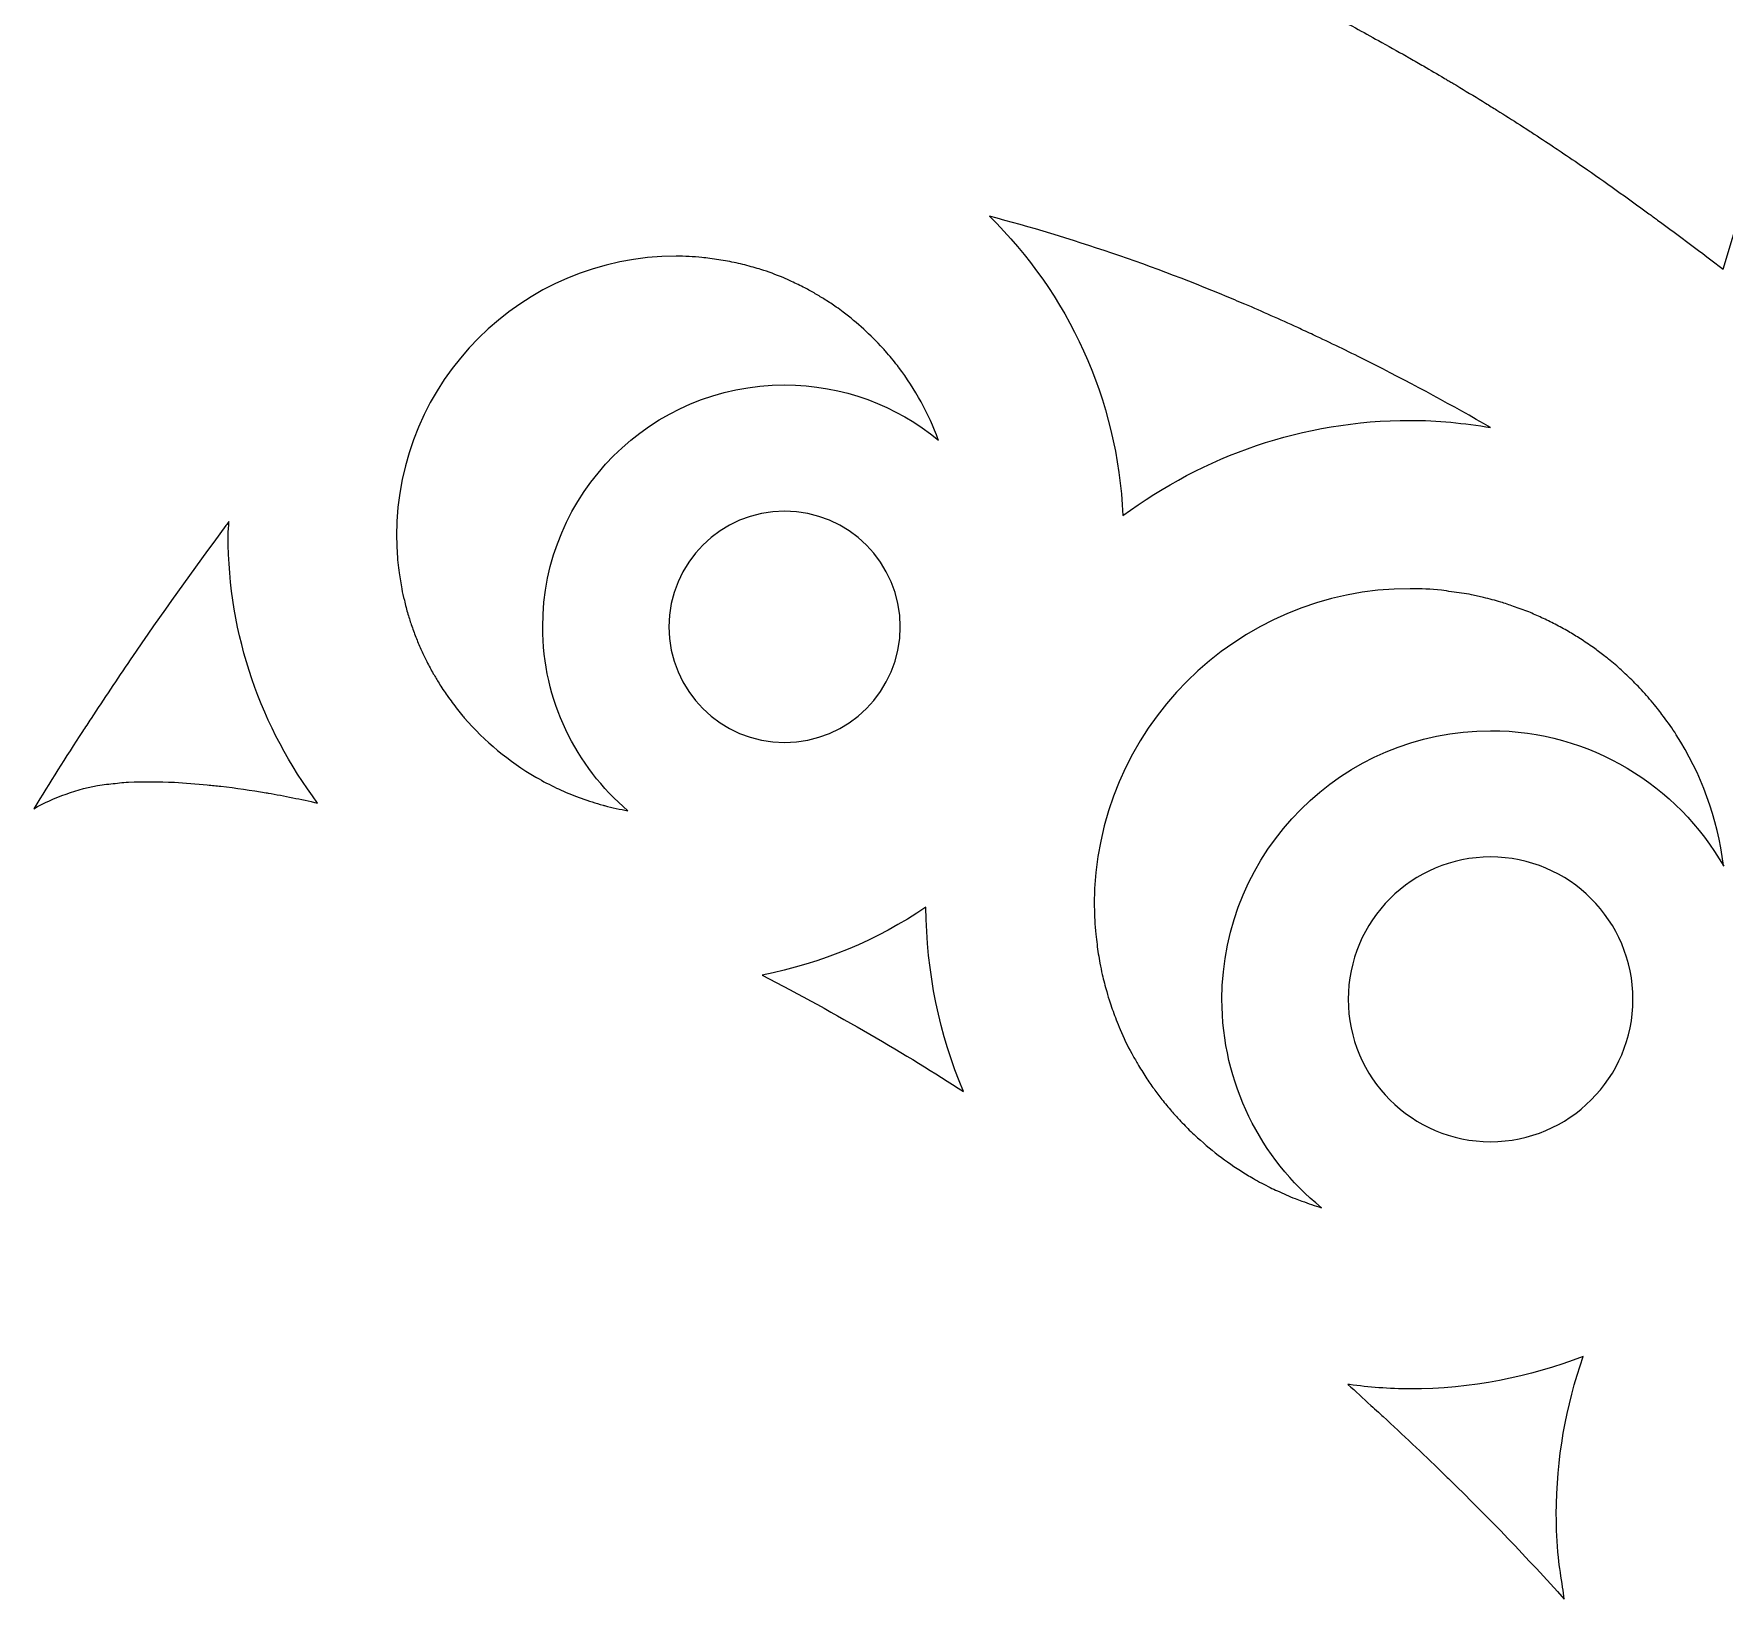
# Model space of a CAD drawing. Header units: millimetres. Extents: x -416 to 1516, y -417 to 43.
# Drawn here: x 500.98 to 521.05, y -234.23 to -215.64 of the extents above; entities that cross this region are included whole.
import ezdxf

# ---------------------------------------------------------------- set-up
doc = ezdxf.new("R2010")
doc.units = ezdxf.units.MM
doc.header["$MEASUREMENT"] = 0
doc.layers.add('Layer 3', color=7, linetype='Continuous')

msp = doc.modelspace()

# ---------------------------------------------------------------- linework, layer by layer
at = {"layer": 'Layer 3', "lineweight": 0}
for points, knots in [([(521.0416672145747, -218.4313324544863), (520.7838018175037, -218.2327657634552), (520.5242569363837, -218.0393451838052), (520.2639369087796, -217.8485299576159), (520.229485953927, -217.8232300376461), (520.1949488716874, -217.7980377769102), (520.1604117894477, -217.7728670480211), (519.9010822267956, -217.5839250925019), (519.6410636450463, -217.397437767516), (519.3800976620387, -217.2163979997661), (519.2956066952629, -217.1577667809765), (519.2051729387751, -217.0973699507508), (519.1162033478686, -217.0374252893074), (519.0860587623727, -217.0171207577912), (519.0574644698451, -216.9972468632107), (519.0268031200263, -216.9768131406138), (518.9422260258634, -216.9203566383493), (518.8542038362153, -216.8631249896005), (518.7660093917929, -216.8057641497711), (518.7210508957104, -216.7765239018401), (518.6767814187249, -216.74747744053), (518.6308755213839, -216.718043405978), (518.5402695101219, -216.6598212922772), (518.4475964415686, -216.6014053919555), (518.3536314622085, -216.5425803865448), (518.3097064947716, -216.5150842182032), (518.2656092725604, -216.4876526454019), (518.2209952860263, -216.4600488178263), (518.1197956061471, -216.3974342073819), (518.0175623976223, -216.3348841924778), (517.913003749645, -216.2719035406381), (517.8813949985679, -216.2528909199289), (517.8492694831679, -216.2338782992197), (517.8173162225422, -216.2148441466637), (517.8025453756492, -216.2060160894827), (517.78661180903, -216.197166500455), (517.7717548347498, -216.188338443274), (517.7572854337118, -216.1797687682545), (517.7431605422222, -216.1712206250817), (517.7286480774906, -216.1626294182153), (517.6470423781838, -216.1142042948008), (517.5659965068933, -216.0659729580073), (517.4825821324566, -216.017526302746), (517.4295707256773, -215.9867572936933), (517.3750520896233, -215.9561390075682), (517.3213516637469, -215.9254130622091), (517.3080449824351, -215.9177692566012), (517.2940062183328, -215.9102331102272), (517.2806134096338, -215.9026108364661), (517.1711024368965, -215.8401038852556), (517.059222961013, -215.7782644212954), (516.9472142940488, -215.7160804477866), (516.8562637732382, -215.6656097989277), (516.7656146982825, -215.6152252774559), (516.6731138845037, -215.5650991381455), (516.5605453895231, -215.5040563525163), (516.4469864295905, -215.4438748407583), (516.3323939410124, -215.3835426060729), (516.2827845660248, -215.3574244759253), (516.2347254840056, -215.3308111133018), (516.1847715994694, -215.3048437060817), (516.1560911795548, -215.2899651999548), (516.1276691418014, -215.2749359709004), (516.0989025944996, -215.260100528467), (516.0484750093343, -215.2340900575534), (515.9971861502976, -215.2087686057368), (515.9464571192773, -215.1830165169845), (515.885909566124, -215.1522259760851), (515.8256203951322, -215.1216292218068), (515.7646852687368, -215.0911401267623), (515.7415600652921, -215.0795990568867), (515.7189085624766, -215.0678211366965), (515.6957402953383, -215.0563015986677), (515.6697298244246, -215.0433609587512), (515.643719353511, -215.0304633825283), (515.6176227552102, -215.017608869999), (515.4740484008624, -214.9467906259303), (515.3299142184983, -214.877027442354), (515.1844881253272, -214.8082547237297), (515.1804832018256, -214.8063599212128), (515.176478278324, -214.8044866505427), (515.1724302911288, -214.8026133798726), (515.0966381904533, -214.7668274505196), (515.0198986885193, -214.7330009192238), (514.9436328872147, -214.6978609452742), (514.7983359851243, -214.6308538380861), (514.6529960193402, -214.5641697085998), (514.5065794612171, -214.4998540822595), (514.413992520051, -214.45915889184), (514.3211471967236, -214.4204876950181), (514.2282157460089, -214.3809552243248), (514.0990246653121, -214.3260274831819), (513.9699627756959, -214.2718318248295), (513.8404271854505, -214.2194233097602), (513.7403040979104, -214.1789003741149), (513.6405255199189, -214.1398200722041), (513.5403163049917, -214.1009335569144), (513.4162928675227, -214.052788347508), (513.2925278122151, -214.0063226221507), (513.1685905021333, -213.9608473617454), (513.0682951598188, -213.9240494355936), (512.968344327053, -213.8875744871435), (512.8682643032066, -213.8526713635085), (512.8314879089015, -213.839838382826), (512.7945392598223, -213.8254335773283), (512.7577628655172, -213.8128589788071), (512.7509157382402, -213.8105120075078), (512.7440255472698, -213.8081650362085), (512.7371784199928, -213.8058180649091), (512.5941208299678, -213.7570699637928), (512.4517522590398, -213.7111425346051), (512.3097281976604, -213.6667223346922), (512.2941822042833, -213.6618561373193), (512.2783778287446, -213.6559133476072), (512.262874899061, -213.6511117457746), (512.262874899061, -213.6511117457746), (524.226571863301, -207.8529945122524), (524.226571863301, -207.8529945122524), (524.226571863301, -207.8529945122524), (521.0416672145747, -218.4313324544863), (521.0416672145747, -218.4313324544863)], [0, 0, 0, 0, 1, 1, 1, 2, 2, 2, 3, 3, 3, 4, 4, 4, 5, 5, 5, 6, 6, 6, 7, 7, 7, 8, 8, 8, 9, 9, 9, 10, 10, 10, 11, 11, 11, 12, 12, 12, 13, 13, 13, 14, 14, 14, 15, 15, 15, 16, 16, 16, 17, 17, 17, 18, 18, 18, 19, 19, 19, 20, 20, 20, 21, 21, 21, 22, 22, 22, 23, 23, 23, 24, 24, 24, 25, 25, 25, 26, 26, 26, 27, 27, 27, 28, 28, 28, 29, 29, 29, 30, 30, 30, 31, 31, 31, 32, 32, 32, 33, 33, 33, 34, 34, 34, 35, 35, 35, 36, 36, 36, 37, 37, 37, 38, 38, 38, 39, 39, 39, 40, 40, 40, 40]), ([(512.3274704394095, -217.8035714615334), (513.2949824427483, -218.0541806262385), (514.2694277007513, -218.3895606717276), (515.2406431817367, -218.797180063173), (515.2802187161235, -218.8138457125829), (515.3198373142039, -218.82999459767), (515.3594128485908, -218.8468970973945), (515.5695636731909, -218.9364265163175), (515.779542243017, -219.0298101358145), (515.989219366988, -219.1261005546272), (516.0507143213997, -219.1543934012999), (516.1121662121178, -219.1833752670695), (516.1735750391424, -219.2122279417585), (516.3773524370949, -219.3077432140871), (516.5810437076603, -219.4049810341582), (516.7841320865158, -219.5066544146667), (516.8272819074685, -219.5282939206834), (516.8702164099535, -219.5512899330474), (516.9133231672126, -219.5731878212255), (517.3710902298152, -219.8054303206249), (517.827048617288, -220.0512809471911), (518.2795619092756, -220.3130651403765), (517.9684697869576, -220.2607642845411), (517.6510042379917, -220.2271530717131), (517.3252704598614, -220.2271530717131), (517.3252273961679, -220.2271530717131), (517.3251843324742, -220.2271530717131), (517.3251843324742, -220.2271530717131), (517.3251412687807, -220.2271530717131), (517.3250982050871, -220.2271530717131), (517.3250982050871, -220.2271530717131), (516.0468385889787, -220.2271530717131), (514.8686589967169, -220.6512443259473), (513.91264499956, -221.3591683844726), (513.850590217132, -219.9698259708117), (513.2584213669111, -218.7172107842217), (512.3274704394095, -217.8035714615334)], [0, 0, 0, 0, 1, 1, 1, 2, 2, 2, 3, 3, 3, 4, 4, 4, 5, 5, 5, 6, 6, 6, 7, 7, 7, 8, 8, 8, 9, 9, 9, 10, 10, 10, 11, 11, 11, 12, 12, 12, 12]), ([(508.0323837705614, -224.8651344005775), (507.938935555524, -224.8488132607161), (507.8469945697614, -224.8280780922643), (507.7563454948057, -224.804113146795), (507.7500581955451, -224.8024336627459), (507.7436847688974, -224.8009264334711), (507.7373544059433, -224.7992254175753), (507.6497628532308, -224.7754973224206), (507.5636785297932, -224.7480657496193), (507.4791014356302, -224.7174905271877), (507.4708332064657, -224.7144760686381), (507.462564977301, -224.7114616100885), (507.4542967481365, -224.7084040878454), (507.370667055232, -224.6774197603249), (507.2885876552959, -224.6433563787145), (507.2082308031025, -224.6059986245463), (507.2009099751963, -224.6025750609079), (507.1936752746773, -224.5989361788016), (507.1863544467711, -224.5954695514695), (507.1049640659321, -224.556862950188), (507.0250378506743, -224.5155433362117), (506.9474370748691, -224.4706924993631), (506.9448532532551, -224.4691852700884), (506.9422694316412, -224.4674842541925), (506.9396856100273, -224.4659554930709), (506.6181290101728, -224.2790375311493), (506.331195619945, -224.0394096083034), (506.0896513627354, -223.7595386638205), (506.0839238914912, -223.7529068550113), (506.0776796559242, -223.7468133423718), (506.0720383120671, -223.7401384698691), (506.0281564083237, -223.6884835694372), (505.9876334726785, -223.634072592617), (505.9469382822589, -223.5797692750307), (505.9264830278153, -223.5524022977698), (505.9051664995003, -223.5257458714527), (505.8855725189279, -223.4977329387882), (505.8515522010111, -223.449372410914), (505.8202018320953, -223.3991601442165), (505.788808399486, -223.3489694093658), (505.765898514509, -223.3122791424479), (505.7428594384514, -223.2757180666107), (505.7213706553622, -223.2381019302811), (505.694326655803, -223.1908610584396), (505.6691343950671, -223.1425005305654), (505.6443297075733, -223.0938385568363), (505.6223241601613, -223.0504734174157), (505.6010076318463, -223.006720704753), (505.5808538232576, -222.9622574411465), (505.5596234223297, -222.9154472062407), (505.5394265500474, -222.8680986751653), (505.5203062701043, -222.8201687842267), (505.5007984169191, -222.7711838327958), (505.4829269840894, -222.7214667985743), (505.4657015066631, -222.6713837229575), (505.4498110037374, -222.6250687205277), (505.4340066281988, -222.5787321862511), (505.4201401188707, -222.5315343781031), (505.4040342974772, -222.4767358280409), (505.3905122976975, -222.4209252811798), (505.3772056163858, -222.3649855432381), (505.3664827566879, -222.3200916426959), (505.3550278141994, -222.2755207198555), (505.3461566933249, -222.2299378002163), (505.3339266043523, -222.166720298062), (505.3253999930263, -222.1022539487942), (505.3167872543132, -222.0378306632201), (505.3114473563111, -221.9976737689701), (505.304212655792, -221.9580982345833), (505.3003369233711, -221.9175107033977), (505.2913796751095, -221.82399789282), (505.2869871783658, -221.729214703282), (505.2859536497202, -221.6336563672599), (505.2858244586395, -221.6215339375212), (505.2843172293647, -221.609756017331), (505.2843172293647, -221.5976120557455), (505.2843172293647, -219.7669313785773), (506.7738042624125, -218.2774443455295), (508.6044418758871, -218.2774012818359), (508.7084406958481, -218.2774012818359), (508.8109753502278, -218.2836239855562), (508.9125626033492, -218.2930334026003), (508.9443866728942, -218.2959832656095), (508.9756509144228, -218.3005049534339), (509.0072166018064, -218.304359154008), (509.077539613399, -218.3129288290276), (509.1472166695882, -218.3234148384108), (509.2161185792932, -218.3363124146337), (509.2510001710814, -218.3428580960557), (509.2857956354824, -218.3496190959455), (509.3202896540284, -218.3572413697066), (509.38854560833, -218.3723136624546), (509.4557249702924, -218.390120499744), (509.5223875679319, -218.4093269070742), (509.5522737712665, -218.4179827094809), (509.5826767389238, -218.4253681329274), (509.6122184327098, -218.4348421455119), (509.7017909153263, -218.4634579698862), (509.7898131049744, -218.4956696126733), (509.8758974284121, -218.5315201375667), (509.9103914469582, -218.5459034112176), (509.9435504910037, -218.562719783555), (509.9773985541463, -218.5782227132386), (510.0301515787642, -218.6022953179418), (510.0825600938335, -218.6269492825081), (510.1338058891766, -218.6536703043656), (510.1760944362581, -218.6758050428583), (510.2175647731618, -218.6992532240048), (510.2587767279041, -218.7231320420869), (510.2982230712102, -218.7459342678299), (510.3370234591128, -218.7697484903717), (510.3754793374669, -218.7941010090831), (510.420179451388, -218.8225230468364), (510.464793437922, -218.85100968013), (510.5079863225683, -218.8814772433277), (510.5353317679825, -218.900683650658), (510.5613853025897, -218.9214403509566), (510.588127856294, -218.9414434366178), (510.7582725095717, -219.0692780109674), (510.9163593286511, -219.2121848780649), (511.0590724091276, -219.369711869128), (511.0697522051319, -219.381511321165), (511.0806903832976, -219.3931385184277), (511.0911979245276, -219.4050886933921), (511.1404197262731, -219.4609853676403), (511.1879620439695, -219.5183677393165), (511.2333942406813, -219.5774941905821), (511.2384326928284, -219.5840614038509), (511.2432988902013, -219.5908224037407), (511.248294278655, -219.5974542125498), (511.445181485637, -219.8577527083072), (511.6051200435397, -220.1475283023103), (511.7194110862629, -220.4592879118786), (511.7198417231986, -220.4604936952984), (511.7203154238277, -220.4616779468715), (511.7207460607634, -220.4628837302913), (511.2239202280968, -220.0528527720062), (510.5873527098098, -219.8062700626495), (509.8942856255646, -219.8062700626495), (508.3095417023497, -219.8062700626495), (507.0203869717693, -221.09542479323), (507.0203869717693, -222.6801687164449), (507.0203869717693, -223.5545770142949), (507.4142475131204, -224.3376256862454), (508.0323837705614, -224.8651344005775)], [0, 0, 0, 0, 1, 1, 1, 2, 2, 2, 3, 3, 3, 4, 4, 4, 5, 5, 5, 6, 6, 6, 7, 7, 7, 8, 8, 8, 9, 9, 9, 10, 10, 10, 11, 11, 11, 12, 12, 12, 13, 13, 13, 14, 14, 14, 15, 15, 15, 16, 16, 16, 17, 17, 17, 18, 18, 18, 19, 19, 19, 20, 20, 20, 21, 21, 21, 22, 22, 22, 23, 23, 23, 24, 24, 24, 25, 25, 25, 26, 26, 26, 27, 27, 27, 28, 28, 28, 29, 29, 29, 30, 30, 30, 31, 31, 31, 32, 32, 32, 33, 33, 33, 34, 34, 34, 35, 35, 35, 36, 36, 36, 37, 37, 37, 38, 38, 38, 39, 39, 39, 40, 40, 40, 41, 41, 41, 42, 42, 42, 43, 43, 43, 44, 44, 44, 45, 45, 45, 46, 46, 46, 47, 47, 47, 48, 48, 48, 48]), ([(501.5527620545163, -223.9251616292738), (501.5863517354975, -223.873291410374), (501.6214055820599, -223.8224116564263), (501.6552536452025, -223.7706921604539), (501.808474266909, -223.5364041356102), (501.9630729268096, -223.3030850438716), (502.1206429815662, -223.0718114775775), (502.4885361156973, -222.5324817793616), (502.8685301477204, -222.0014849058507), (503.2581704471021, -221.4772490322296), (503.2696684532842, -221.4615738477717), (503.2810803320791, -221.4458555996202), (503.2927075293418, -221.4302450107027), (503.290898854212, -221.4863139397251), (503.2842670454029, -221.5411340216342), (503.2842670454029, -221.5976120557455), (503.2842670454029, -222.7887107560771), (503.6824339561107, -223.8858444770484), (504.3462177287312, -224.773473328823), (504.1481678020229, -224.7287732149019), (503.9525294421542, -224.6890684894344), (503.7596902223674, -224.6556079995339), (503.7520248849127, -224.6542514931866), (503.7446179296194, -224.6533471556217), (503.7370387195519, -224.6520121811212), (503.5549654231564, -224.6208340669797), (503.3749591840521, -224.5934670897187), (503.1986564225945, -224.5732917492832), (503.1437932769919, -224.5668537270952), (503.0911694434546, -224.5643345010216), (503.036909189562, -224.5590161348662), (502.9053926694125, -224.5465276637322), (502.7732732575532, -224.532962600259), (502.6457185972118, -224.5273643200955), (502.4599418231697, -224.5187300495356), (502.2783852910971, -224.5171582247204), (502.1025131665751, -224.5245651800138), (502.1022547844137, -224.5245867118605), (502.1019102748652, -224.524543648167), (502.1015657653166, -224.5245651800138), (502.1013073831552, -224.5245867118605), (502.1009628736067, -224.524543648167), (502.1006183640582, -224.5245651800138), (502.1005753003647, -224.5245651800138), (502.1005322366711, -224.5245651800138), (502.100446109284, -224.5245651800138), (502.0281852314808, -224.5276227022569), (501.9604029778085, -224.5373981606963), (501.8917594502649, -224.5457955809416), (501.857351559106, -224.5499942910643), (501.8207043558817, -224.5509416923227), (501.787157738594, -224.5564323132523), (501.4856688199411, -224.6056971786914), (501.2187600472214, -224.7056264796104), (500.9759238792048, -224.8404589041644), (501.1643275385544, -224.5327042180976), (501.3567361214056, -224.2277486721127), (501.5527620545163, -223.9251616292738)], [0, 0, 0, 0, 1, 1, 1, 2, 2, 2, 3, 3, 3, 4, 4, 4, 5, 5, 5, 6, 6, 6, 7, 7, 7, 8, 8, 8, 9, 9, 9, 10, 10, 10, 11, 11, 11, 12, 12, 12, 13, 13, 13, 14, 14, 14, 15, 15, 15, 16, 16, 16, 17, 17, 17, 18, 18, 18, 19, 19, 19, 19]), ([(509.8942856255646, -221.3062646369273), (510.6518621227711, -221.3062646369273), (511.2681897050823, -221.9225922192385), (511.2681897050823, -222.6801687164449), (511.2681897050823, -223.4375729588771), (510.6518621227711, -224.0539005411883), (509.8942856255646, -224.0539005411883), (509.1367091283582, -224.0539005411883), (508.520381546047, -223.4375729588771), (508.520381546047, -222.6801687164449), (508.520381546047, -221.9225922192385), (509.1367091283582, -221.3062646369273), (509.8942856255646, -221.3062646369273)], [0, 0, 0, 0, 1, 1, 1, 2, 2, 2, 3, 3, 3, 4, 4, 4, 4]), ([(518.2796480366627, -223.9140296644871), (516.5202377723457, -223.9140296644871), (515.0888005982243, -225.3456390933827), (515.0888005982243, -227.1052216124741), (515.0888005982243, -228.1030935197766), (515.5498405015379, -228.9946626995125), (516.2692625662452, -229.5802428046179), (516.1911450261172, -229.5572898559474), (516.114922288506, -229.5300736016139), (516.0389579330563, -229.5022544555705), (516.011913933497, -229.4923498060504), (515.9846115517764, -229.4830265163935), (515.9578259343787, -229.4725189751635), (515.886900031076, -229.4446352335797), (515.8172660385804, -229.4141676703821), (515.7485363836497, -229.3821928779096), (515.7191669446379, -229.3685416870493), (515.6901420151747, -229.3544598592533), (515.6612032130986, -229.3400765856024), (515.593851596362, -229.3065945638551), (515.5271889987224, -229.2719498223816), (515.4622489488254, -229.234635131907), (515.4366691148474, -229.2199504124011), (515.4119505547408, -229.203995313935), (515.386758294005, -229.188729234566), (515.1765213420175, -229.0613898926925), (514.9801939630519, -228.9138967422302), (514.7994987048505, -228.7491565824949), (514.7724116415977, -228.7244164905415), (514.7444633044736, -228.70066686354), (514.7181083240115, -228.6751516251024), (514.6722024266705, -228.6308390844234), (514.6287080961692, -228.5842226361386), (514.5851276382808, -228.5376492515474), (514.553088250268, -228.5033490196223), (514.5211780533359, -228.4689626603102), (514.49043057613, -228.4334566449653), (514.4511995512918, -228.3882397667214), (514.4131312461798, -228.3420324235255), (514.3760964697133, -228.2949853383051), (514.3436695084583, -228.253751851716), (514.3125344580104, -228.2115494320217), (514.2817869808046, -228.1689379072385), (514.2490585736947, -228.123677965301), (514.2162440391977, -228.0784826189039), (514.185582689379, -228.0317369795384), (514.1508733523651, -227.9787901682995), (514.1188339643522, -227.9240346819308), (514.0867945763395, -227.8692576637153), (514.0634540544269, -227.8295098745542), (514.0384771121588, -227.7908602095791), (514.0166007558274, -227.7501865510064), (513.9665607439042, -227.65693212259), (513.9205256554826, -227.5612445954872), (513.8782801720947, -227.46351154294), (513.8619159685397, -227.4256154926023), (513.8483078413731, -227.3862552766833), (513.8331494212379, -227.3477132709421), (513.80696669555, -227.2810291414557), (513.7814299252656, -227.2140005024208), (513.758993740918, -227.1455076978047), (513.7446965946541, -227.1019272399163), (513.7322081235201, -227.0575285718501), (513.7194612702247, -227.0132590948647), (513.700297926588, -226.9464673061444), (513.6827710033068, -226.8790510938674), (513.6672680736232, -226.8107951395659), (513.6571911693288, -226.7662457485722), (513.6474587745829, -226.7215886983447), (513.638932163257, -226.6764794793347), (513.6250656539288, -226.6029051588778), (513.6142136031502, -226.5283188416222), (513.6047395905658, -226.4533234192776), (513.5996580747251, -226.4127143562453), (513.5932846480774, -226.3725143983017), (513.5894089156565, -226.3315177620273), (513.5793320113621, -226.2230187860887), (513.5733892216501, -226.1133355585771), (513.5727432662466, -226.0023819521052), (513.572700202553, -225.9950611241991), (513.5718389286817, -225.9879556147608), (513.5718389286817, -225.9806347868546), (513.5718389286817, -223.9110367377843), (515.2556293470976, -222.2270740645942), (517.3251843324742, -222.2270310009006), (517.4499398527339, -222.2270310009006), (517.5731450800251, -222.2337920007904), (517.6948430780416, -222.2457637076017), (517.7355813321547, -222.2497686311033), (517.7751999302351, -222.2575631596387), (517.8155936747996, -222.262881525794), (517.8956060174445, -222.273389067024), (517.9756183600895, -222.2838750764072), (518.0539942823789, -222.2993564742441), (518.1020964280917, -222.3088735505221), (518.1489066629975, -222.3219218496725), (518.1963628533068, -222.333269132927), (518.2649202534633, -222.3496548683287), (518.3335637810069, -222.3658037534158), (518.4006139518885, -222.385914498311), (518.4514721739896, -222.4011590458332), (518.5009092942029, -222.4193749882115), (518.5508201150454, -222.4367081248716), (518.6119274962151, -222.4579169939527), (518.6729918136912, -222.4791473948806), (518.7325919655859, -222.5033707225112), (518.7846129074132, -222.5245365278987), (518.8354280658207, -222.5480708364323), (518.8862432242281, -222.5714759538853), (518.9408049239757, -222.5965605553872), (518.995108241562, -222.6220327301313), (519.048248839422, -222.6496150258601), (519.1007865455721, -222.6769389394275), (519.1521184683023, -222.7060499962778), (519.2031920088712, -222.7357424129913), (519.2513372182775, -222.7637122819622), (519.2990087270546, -222.7924357655705), (519.3458189619604, -222.8224726918325), (519.3983566681105, -222.8562776912815), (519.4499469730022, -222.8913746015375), (519.5006760040225, -222.9276772952133), (519.5422324683133, -222.9573912437736), (519.5830137861199, -222.9880525935923), (519.6232352759101, -223.0193814306613), (519.6755576635924, -223.0601412166212), (519.7271049047905, -223.1017622764523), (519.7771879804072, -223.1451704795665), (519.8119403811147, -223.1752289376753), (519.8455300620959, -223.2065147110507), (519.8791197430771, -223.2378220162729), (519.9310114938237, -223.2862471396875), (519.9823864802474, -223.3352536229652), (520.0314360272188, -223.386520950155), (520.0586092178586, -223.4148568605212), (520.0843613066108, -223.4444416180008), (520.1106301596859, -223.4736172703915), (520.1624357830453, -223.5312364923823), (520.2138107694691, -223.589264819462), (520.2620421062626, -223.6499846273895), (520.2802580486409, -223.6729160442132), (520.2969667617443, -223.6969886489164), (520.3146659397999, -223.720329170829), (520.3673328370306, -223.7899631633246), (520.4193107151643, -223.8601569838365), (520.4671114150221, -223.9334513902852), (520.4733987142827, -223.9430115302568), (520.4787816759784, -223.9531099663979), (520.4849397841583, -223.9627131700631), (520.7788925564372, -224.4222673759486), (520.9762534640485, -224.9492808578047), (521.0467487304154, -225.5154823008055), (521.0470932399639, -225.5185182912019), (521.0477391953674, -225.5214681542111), (521.0481267686096, -225.5245041446075), (520.4974713189858, -224.5640115233199), (519.4640288007981, -223.9140296644871), (518.2796480366627, -223.9140296644871)], [0, 0, 0, 0, 1, 1, 1, 2, 2, 2, 3, 3, 3, 4, 4, 4, 5, 5, 5, 6, 6, 6, 7, 7, 7, 8, 8, 8, 9, 9, 9, 10, 10, 10, 11, 11, 11, 12, 12, 12, 13, 13, 13, 14, 14, 14, 15, 15, 15, 16, 16, 16, 17, 17, 17, 18, 18, 18, 19, 19, 19, 20, 20, 20, 21, 21, 21, 22, 22, 22, 23, 23, 23, 24, 24, 24, 25, 25, 25, 26, 26, 26, 27, 27, 27, 28, 28, 28, 29, 29, 29, 30, 30, 30, 31, 31, 31, 32, 32, 32, 33, 33, 33, 34, 34, 34, 35, 35, 35, 36, 36, 36, 37, 37, 37, 38, 38, 38, 39, 39, 39, 40, 40, 40, 41, 41, 41, 42, 42, 42, 43, 43, 43, 44, 44, 44, 45, 45, 45, 46, 46, 46, 47, 47, 47, 48, 48, 48, 49, 49, 49, 50, 50, 50, 51, 51, 51, 52, 52, 52, 52]), ([(518.2796480366627, -228.7962467314089), (517.3474051983542, -228.7962467314089), (516.5887951725022, -228.0376367055569), (516.5887951725022, -227.1052216124741), (516.5887951725022, -226.1726342646169), (517.3474051983542, -225.4140242387649), (518.2796480366627, -225.4140242387649), (519.2122353845199, -225.4140242387649), (519.9708454103719, -226.1726342646169), (519.9708454103719, -227.1052216124741), (519.9708454103719, -228.0376367055569), (519.2122353845199, -228.7962467314089), (518.2796480366627, -228.7962467314089)], [0, 0, 0, 0, 1, 1, 1, 2, 2, 2, 3, 3, 3, 4, 4, 4, 4]), ([(511.5732529103012, -226.0103487354149), (511.5772578338028, -226.7857536017575), (511.7348278885594, -227.5252433476664), (512.018014737447, -228.199922234759), (511.3443693789999, -227.762115194124), (510.5230155516227, -227.2826009662708), (509.6256543051023, -226.8171470343668), (510.334827210741, -226.6786541958598), (510.9946491235535, -226.4009149042083), (511.5732529103012, -226.0103487354149)], [0, 0, 0, 0, 1, 1, 1, 2, 2, 2, 3, 3, 3, 3]), ([(519.0860587623727, -233.7341666859579), (519.0976428959417, -233.8538837540703), (519.1169784943527, -233.971296914577), (519.1354097551988, -234.0889469253983), (519.1428167104921, -234.1361877972397), (519.1468216339937, -234.1844837295736), (519.155219054239, -234.2314016237133), (518.7176919276122, -233.7434469119213), (518.2604416293325, -233.2696386234655), (517.7896262675795, -232.8079097010549), (517.7856644077715, -232.8038617138597), (517.7818317390442, -232.7997275992774), (517.777783751849, -232.7957657394694), (517.761419548294, -232.7796814499226), (517.7443663256421, -232.7642215839326), (517.7279159947, -232.7481803580794), (517.7180113451799, -232.7384910270271), (517.7077621861113, -232.7291031418298), (517.6978144728976, -232.7194138107775), (517.4692323874513, -232.4969467698175), (517.2373343976004, -232.2778171651088), (517.0023358218128, -232.0616589552562), (516.9835600514182, -232.0443688822896), (516.9649995994914, -232.0268204271616), (516.9462238290968, -232.0095734178886), (516.9165960079237, -231.9824432909422), (516.886623677202, -231.9558083964719), (516.8569958560288, -231.9287859287595), (516.7663037173796, -231.8462974237345), (516.6770757443117, -231.7622370938944), (516.5855223317911, -231.6806959901279), (516.5910344845676, -231.6814065410718), (516.5966327647311, -231.6817295187735), (516.6021449175074, -231.6824400697173), (516.7180723805861, -231.6972324484571), (516.8345166079876, -231.7101515565268), (516.9520804914217, -231.7190872729417), (517.0752426550195, -231.728475158139), (517.1994383472627, -231.7339442472218), (517.3250982050871, -231.7339442472218), (517.3250982050871, -231.7339442472218), (517.3251412687807, -231.7339442472218), (517.3251843324742, -231.7339442472218), (517.3251843324742, -231.7339442472218), (517.3252273961679, -231.7339442472218), (517.3252704598614, -231.7339442472218), (518.049429530861, -231.7339442472218), (518.7400850482663, -231.5937934565125), (519.3788918786188, -231.3484811261159), (519.1759757545376, -231.9360636929721), (519.0603928010075, -232.5639538770056), (519.0603928010075, -233.2196416752358), (519.0603928010075, -233.3933390832327), (519.0695223040434, -233.5647971791643), (519.0860587623727, -233.7341666859579)], [0, 0, 0, 0, 1, 1, 1, 2, 2, 2, 3, 3, 3, 4, 4, 4, 5, 5, 5, 6, 6, 6, 7, 7, 7, 8, 8, 8, 9, 9, 9, 10, 10, 10, 11, 11, 11, 12, 12, 12, 13, 13, 13, 14, 14, 14, 15, 15, 15, 16, 16, 16, 17, 17, 17, 18, 18, 18, 18])]:
    msp.add_open_spline(points, degree=3, knots=knots, dxfattribs=at)

doc.saveas('drawing.dxf')
